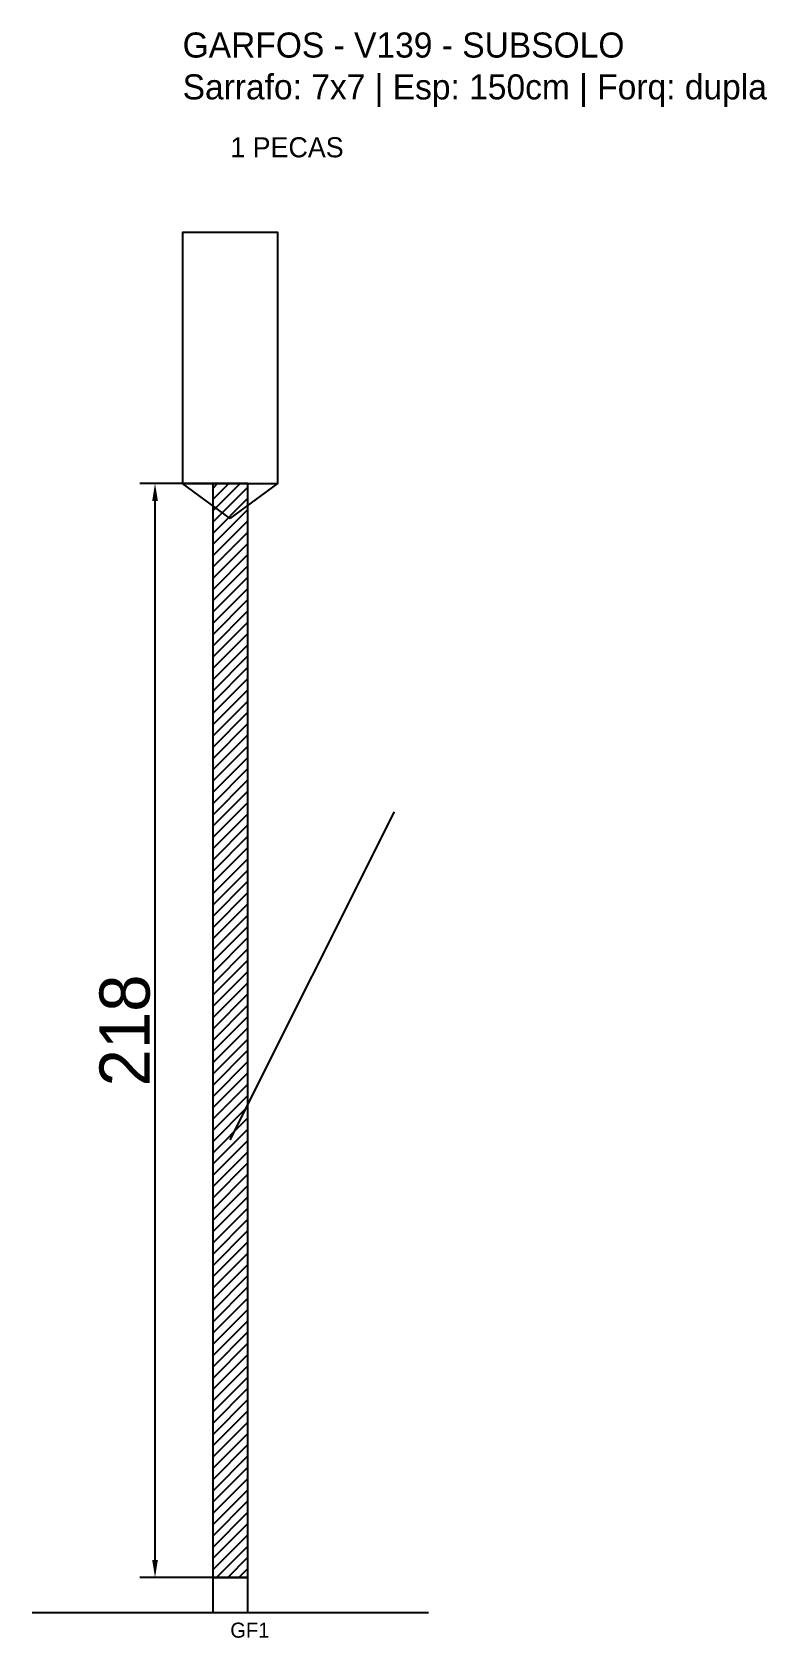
# Model space of a CAD drawing. Header units: metres. Extents: x -30 to 116, y -12 to 308.
import ezdxf

# ---------------------------------------------------------------- set-up
doc = ezdxf.new("R2010")
doc.units = ezdxf.units.M
for name, color, linetype in [('BARRA_ANCORAGEM', 1, 'Continuous'), ('COTA', 241, 'Continuous'), ('GARFOS OK', 3, 'Continuous'), ('NOME DA VIGA', 6, 'Continuous'), ('SARR_7x7', 40, 'Continuous'), ('VIGAS', 3, 'Continuous')]:
    doc.layers.add(name, color=color, linetype=linetype)
doc.dimstyles.new('EZ DXF', dxfattribs={"dimtxt": 10, "dimasz": 3.5, "dimexe": 3, "dimexo": 1.5, "dimgap": 1, "dimtad": 1, "dimdec": 1, "dimdsep": 46, "dimcen": 2.5, "dimazin": 3, "dimtfac": 1, "dimtmove": 0, "dimatfit": 3})

msp = doc.modelspace()

# ---------------------------------------------------------------- hatches: boundary and pattern name
at = {"layer": 'COTA'}
h = msp.add_hatch(dxfattribs=at)
h.set_pattern_fill('ANSI31', scale=0.5)
h.paths.add_polyline_path([(6.000005, 0), (13.000005, 0), (13.000005, 218), (6.000005, 218)])

# ---------------------------------------------------------------- linework, layer by layer
at = {"layer": 'BARRA_ANCORAGEM'}
msp.add_line((9.500005, 87.2), (42.200005, 152.6), dxfattribs=at)
at = {"layer": 'GARFOS OK'}
for p, q in [((9.500005, 211), (0.000005, 218)), ((0.000005, 218), (19.000005, 218)), ((9.500005, 211), (19.000005, 218))]:
    msp.add_line(p, q, dxfattribs=at)
at = {"layer": 'GARFOS OK', "linetype": 'CONTINUOUS'}
msp.add_line((-30, -7), (49.00001, -7), dxfattribs=at)
at = {"layer": 'GARFOS OK'}
msp.add_lwpolyline([(6.000005, 0), (13.000005, 0), (13.000005, 218), (6.000005, 218), (6.000005, 0)], dxfattribs=at)
at = {"layer": 'SARR_7x7'}
msp.add_lwpolyline([(6.000005, -7), (13.000005, -7), (13.000005, 0), (6.000005, 0), (6.000005, -7)], dxfattribs=at)
at = {"layer": 'VIGAS'}
msp.add_lwpolyline([(0, 218), (19.00001, 218), (19.00001, 268), (0, 268), (0, 218)], dxfattribs=at)

# ---------------------------------------------------------------- texts
at = {"layer": 'NOME DA VIGA'}
for s, height, p in [('1 PECAS', 4, (9.500005, 283)), ('GF1', 3, (9.500005, -12))]:
    msp.add_text(s, height=height, dxfattribs=at).set_placement(p)
at = {"layer": 'NOME DA VIGA', "insert": (0, 293), "char_height": 5, "attachment_point": 7}
msp.add_mtext('GARFOS - V139 - SUBSOLO\\PSarrafo: 7x7 | Esp: 150cm | Forq: dupla', dxfattribs=at)

# ---------------------------------------------------------------- dimensions: what is measured, and where the dimension line sits
at = {"layer": 'COTA'}
msp.add_linear_dim(base=(-5.499995, 0), p1=(9.500005, 0), p2=(9.500005, 218), angle=90, dimstyle='EZ DXF', dxfattribs=at).render()

doc.saveas('drawing.dxf')
